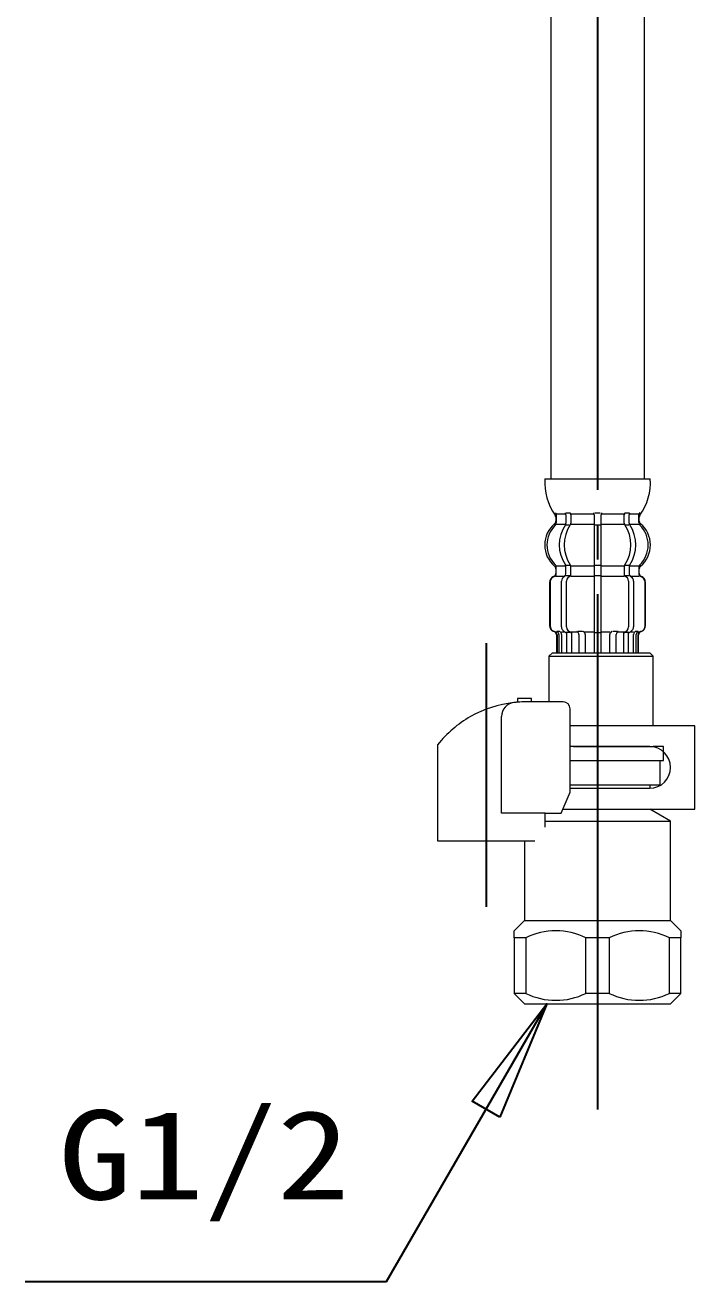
# Model space of a CAD drawing. Units: millimetres at full size, sheet at 1:5; details may follow other scales. Extents: x -1050 to 0, y -742 to 742.
# Drawn here: x -820.6 to -724.2, y -411.7 to -230.9 of the extents above; entities that cross this region are included whole.
import ezdxf
from ezdxf.enums import TextEntityAlignment as Align

# ---------------------------------------------------------------- set-up
doc = ezdxf.new("R2010")
doc.units = ezdxf.units.MM
doc.header["$LTSCALE"] = 5
doc.linetypes.add('DOUBLE_CHAIN2', pattern=[12.8, 9, -1, 0.6, -0.6, 0.6, -1])
doc.linetypes.add('LONG_CHAIN', pattern=[21, 18, -1, 1, -1])
doc.layers.add('0-0_K37531EJV', color=7, linetype='Continuous', lineweight=15)
doc.styles.add('ＭＳ ゴシック', font='')
doc.styles.get('ＭＳ ゴシック').set_extended_font_data('MS Gothic')

msp = doc.modelspace()

# ---------------------------------------------------------------- linework, layer by layer
at = {"layer": '0-0_K37531EJV'}
for p, q in [((-744.938, -207.765), (-744.938, -296.188)), ((-731.538, -207.765), (-731.538, -296.188)), ((-745.821, -296.188), (-738.238, -296.188)), ((-738.238, -296.188), (-730.655, -296.188)), ((-744.238, -301.68), (-744.238, -302.248)), ((-744.17, -301.188), (-743.422, -301.188)), ((-744.17, -301.339), (-744.17, -302.471)), ((-743.422, -301.188), (-742.807, -301.188)), ((-742.784, -301.339), (-742.784, -302.533)), ((-742.729, -301.088), (-742.215, -301.088)), ((-742.077, -301.188), (-738.761, -301.188)), ((-742.077, -301.339), (-742.077, -302.533)), ((-738.738, -301.339), (-738.738, -302.688)), ((-738.638, -301.088), (-738.238, -301.088)), ((-738.238, -301.088), (-737.838, -301.088)), ((-737.738, -302.688), (-737.738, -301.339)), ((-737.715, -301.188), (-734.399, -301.188)), ((-734.399, -302.533), (-734.399, -301.339)), ((-734.261, -301.088), (-733.746, -301.088)), ((-733.692, -302.533), (-733.692, -301.339)), ((-733.669, -301.188), (-733.054, -301.188)), ((-733.054, -301.188), (-732.306, -301.188)), ((-732.306, -302.471), (-732.306, -301.339)), ((-732.238, -302.248), (-732.238, -301.68)), ((-744.17, -302.688), (-742.809, -302.688)), ((-742.729, -302.788), (-742.215, -302.788)), ((-742.077, -302.688), (-738.738, -302.688)), ((-738.638, -302.788), (-738.238, -302.788)), ((-738.238, -302.788), (-737.838, -302.788)), ((-737.738, -302.688), (-734.399, -302.688)), ((-737.738, -308.688), (-737.738, -302.688)), ((-734.261, -302.788), (-733.746, -302.788)), ((-733.667, -302.688), (-732.306, -302.688)), ((-744.166, -308.688), (-742.809, -308.688)), ((-744.166, -309.779), (-744.166, -308.906)), ((-742.784, -309.828), (-742.784, -308.844)), ((-742.729, -308.588), (-742.215, -308.588)), ((-742.077, -308.688), (-738.738, -308.688)), ((-742.077, -310.191), (-742.077, -308.844)), ((-738.638, -308.588), (-738.238, -308.588)), ((-738.238, -308.588), (-737.838, -308.588)), ((-737.738, -308.688), (-734.399, -308.688)), ((-737.738, -310.188), (-737.738, -308.688)), ((-734.399, -308.844), (-734.399, -310.191)), ((-734.261, -308.588), (-733.746, -308.588)), ((-733.692, -308.844), (-733.692, -309.828)), ((-733.667, -308.688), (-732.31, -308.688)), ((-732.31, -308.906), (-732.31, -309.779)), ((-744.238, -309.129), (-744.238, -309.781)), ((-744.238, -310.188), (-744.166, -310.188)), ((-744.17, -310.188), (-742.937, -310.188)), ((-743.422, -317.488), (-743.422, -310.888)), ((-742.729, -310.088), (-742.171, -310.088)), ((-742.715, -317.488), (-742.715, -310.888)), ((-742.015, -310.188), (-738.738, -310.188)), ((-738.738, -310.188), (-738.738, -321.188)), ((-738.638, -310.088), (-738.238, -310.088)), ((-738.238, -310.088), (-737.838, -310.088)), ((-737.738, -321.188), (-737.738, -310.188)), ((-737.738, -310.188), (-734.461, -310.188)), ((-734.304, -310.088), (-733.746, -310.088)), ((-733.761, -310.888), (-733.761, -317.488)), ((-733.538, -310.188), (-732.306, -310.188)), ((-733.054, -310.888), (-733.054, -317.488)), ((-732.31, -310.188), (-732.238, -310.188)), ((-732.238, -309.781), (-732.238, -309.129)), ((-745.138, -311.088), (-745.138, -317.288)), ((-745.07, -311.088), (-745.07, -317.288)), ((-731.406, -317.288), (-731.406, -311.088)), ((-731.338, -317.288), (-731.338, -311.088)), ((-744.071, -318.088), (-743.763, -318.088)), ((-743.095, -318.081), (-742.808, -318.261)), ((-741.039, -318.088), (-740.416, -318.088)), ((-736.06, -318.088), (-735.437, -318.088)), ((-733.668, -318.261), (-733.381, -318.081)), ((-732.713, -318.088), (-732.404, -318.088)), ((-744.238, -318.188), (-744.002, -318.188)), ((-744.138, -318.63), (-744.138, -321.188)), ((-744.066, -318.631), (-744.066, -321.188)), ((-743.431, -318.188), (-742.924, -318.188)), ((-742.713, -318.288), (-742.729, -318.288)), ((-742.171, -318.288), (-742.713, -318.288)), ((-742.006, -318.188), (-741.119, -318.188)), ((-740.006, -318.188), (-738.738, -318.188)), ((-738.638, -318.288), (-738.238, -318.288)), ((-738.238, -318.288), (-737.838, -318.288)), ((-737.738, -318.188), (-736.469, -318.188)), ((-736.469, -321.188), (-736.469, -318.579)), ((-735.545, -321.188), (-735.545, -318.579)), ((-735.357, -318.188), (-734.47, -318.188)), ((-734.47, -321.188), (-734.47, -318.188)), ((-733.763, -321.188), (-733.763, -318.288)), ((-733.552, -318.188), (-733.044, -318.188)), ((-733.044, -321.188), (-733.044, -318.579)), ((-732.662, -321.188), (-732.662, -318.579)), ((-732.473, -318.188), (-732.238, -318.188)), ((-732.409, -321.188), (-732.409, -318.631)), ((-732.338, -321.188), (-732.338, -318.63)), ((-744.738, -321.188), (-745.238, -321.688)), ((-745.238, -321.688), (-745.238, -328.263)), ((-745.238, -321.688), (-730.238, -321.688)), ((-744.738, -321.188), (-730.738, -321.188)), ((-744.138, -321.188), (-744.066, -321.188)), ((-744.066, -321.188), (-743.814, -321.188)), ((-738.738, -321.188), (-738.238, -321.188)), ((-738.238, -321.188), (-737.738, -321.188)), ((-737.738, -321.188), (-736.469, -321.188)), ((-736.469, -321.188), (-735.545, -321.188)), ((-735.545, -321.188), (-734.47, -321.188)), ((-734.47, -321.188), (-733.763, -321.188)), ((-733.763, -321.188), (-733.044, -321.188)), ((-733.044, -321.188), (-732.662, -321.188)), ((-732.662, -321.188), (-732.409, -321.188)), ((-732.409, -321.188), (-732.338, -321.188)), ((-730.238, -321.688), (-730.738, -321.188)), ((-730.238, -331.688), (-730.238, -321.688)), ((-747.738, -328.263), (-748.488, -328.263)), ((-747.738, -328.263), (-747.738, -327.763)), ((-743.175, -328.263), (-747.738, -328.263)), ((-752.054, -344.263), (-752.054, -330.35)), ((-724.238, -331.688), (-742.175, -331.688)), ((-724.238, -343.688), (-724.238, -331.688)), ((-761.238, -334.425), (-761.238, -335.263)), ((-761.238, -335.263), (-761.238, -348.263)), ((-730.738, -334.688), (-742.175, -334.688)), ((-741.675, -334.688), (-730.238, -334.688)), ((-742.175, -336.688), (-729.238, -336.688)), ((-741.675, -336.688), (-732.138, -336.688)), ((-732.138, -336.688), (-730.988, -336.688)), ((-730.988, -336.688), (-728.738, -336.688)), ((-742.175, -340.188), (-730.738, -340.188)), ((-742.175, -340.688), (-730.738, -340.688)), ((-730.738, -340.188), (-730.738, -340.688)), ((-745.773, -344.263), (-752.054, -344.263)), ((-745.773, -346.263), (-745.773, -344.263)), ((-745.773, -344.263), (-743.461, -344.263)), ((-743.214, -343.688), (-730.738, -343.688)), ((-743.214, -343.688), (-724.238, -343.688)), ((-727.738, -345.42), (-730.738, -343.688)), ((-745.773, -345.42), (-727.738, -345.42)), ((-761.238, -348.263), (-747.238, -348.263)), ((-748.738, -348.263), (-748.738, -359.688)), ((-747.238, -348.263), (-747.238, -348.239)), ((-750.238, -361.188), (-748.738, -359.688)), ((-748.738, -359.688), (-738.238, -359.688)), ((-727.738, -359.688), (-726.238, -361.188)), ((-750.238, -362.188), (-750.238, -361.188)), ((-726.238, -361.188), (-726.238, -362.188)), ((-748.568, -362.188), (-748.568, -370.188)), ((-739.908, -370.188), (-739.908, -362.188)), ((-738.238, -362.188), (-739.908, -362.188)), ((-736.568, -362.188), (-738.238, -362.188)), ((-736.568, -362.188), (-736.568, -370.188)), ((-727.908, -370.188), (-727.908, -362.188)), ((-750.238, -370.188), (-748.738, -371.688)), ((-748.568, -370.188), (-750.238, -370.188)), ((-738.238, -370.188), (-739.908, -370.188)), ((-736.568, -370.188), (-738.238, -370.188)), ((-726.238, -370.188), (-727.908, -370.188)), ((-727.738, -371.688), (-726.238, -370.188)), ((-748.738, -371.688), (-738.238, -371.688)), ((-738.238, -371.688), (-727.738, -371.688))]:
    msp.add_line(p, q, dxfattribs=at)
at = {"layer": '0-0_K37531EJV', "color": 2, "linetype": 'LONG_CHAIN', "lineweight": 30}
for p, q in [((-738.238, -207.765), (-738.238, -386.888)), ((-754.238, -319.838), (-754.238, -357.739))]:
    msp.add_line(p, q, dxfattribs=at)
at = {"layer": '0-0_K37531EJV', "color": 4, "linetype": 'DOUBLE_CHAIN2'}
for p, q in [((-738.238, -322.04), (-738.238, -376.04)), ((-754.238, -350.075), (-754.238, -326.475))]:
    msp.add_line(p, q, dxfattribs=at)
at = {"layer": '0-0_K37531EJV'}
for points in [[(-738.738, -302.688), (-738.738, -308.688), (-738.738, -310.188)], [(-743.814, -318.579), (-743.814, -321.188), (-743.431, -321.188)], [(-743.431, -318.579), (-743.431, -321.188), (-742.713, -321.188)], [(-742.713, -318.288), (-742.713, -321.188), (-742.006, -321.188)], [(-742.006, -318.188), (-742.006, -321.188), (-740.93, -321.188)], [(-740.93, -318.579), (-740.93, -321.188), (-740.006, -321.188)], [(-740.006, -318.579), (-740.006, -321.188), (-738.738, -321.188)], [(-733.746, -318.288), (-733.763, -318.288), (-734.304, -318.288)], [(-747.738, -327.763), (-749.738, -327.763), (-749.738, -328.312)], [(-743.461, -344.263), (-742.175, -341.263), (-742.175, -329.263)], [(-728.738, -336.688), (-728.738, -334.688), (-730.238, -334.688)], [(-730.738, -340.188), (-729.238, -340.188), (-729.238, -336.688)], [(-738.238, -359.688), (-727.738, -359.688), (-727.738, -345.42)], [(-748.568, -362.188), (-750.238, -362.188), (-750.238, -370.188)], [(-726.238, -370.188), (-726.238, -362.188), (-727.908, -362.188)]]:
    msp.add_lwpolyline(points, dxfattribs=at)
at = {"layer": '0-0_K37531EJV', "color": 2, "lineweight": 30}
msp.add_lwpolyline([(-745.549, -371.688), (-768.643, -411.688), (-820.576, -411.688)], dxfattribs=at)
msp.add_lwpolyline([(-752.304, -387.996), (-756.294, -385.692), (-745.549, -371.688)], close=True, dxfattribs=at)
at = {"layer": '0-0_K37531EJV'}
for centre, radius, start, end in [((-737.839, -296.715), 8, 176.22333, 215.73929), ((-738.637, -296.715), 8, 324.26397, 3.77667), ((-744.738, -301.68), 0.5, 0, 35.73929), ((-744.299, -301.188), 0.1, 22.07371, 90), ((-744.67, -301.339), 0.5, 0, 22.07371), ((-743.284, -301.339), 0.5, 17.496, 32.95136), ((-743.284, -301.339), 0.5, 0, 17.496), ((-742.577, -301.339), 0.5, 0, 32.95136), ((-739.238, -301.339), 0.5, 17.496, 32.95136), ((-739.238, -301.339), 0.5, 0, 17.496), ((-737.238, -301.339), 0.5, 162.504, 180), ((-737.238, -301.339), 0.5, 147.04864, 162.504), ((-733.899, -301.339), 0.5, 147.04864, 180), ((-733.192, -301.339), 0.5, 162.504, 180), ((-733.192, -301.339), 0.5, 147.04864, 162.504), ((-731.806, -301.339), 0.5, 157.92629, 180), ((-732.177, -301.188), 0.1, 90, 157.92629), ((-731.738, -301.68), 0.5, 144.26397, 180), ((-741.838, -305.688), 3.999, 130.12864, 180), ((-741.518, -305.687), 4.003, 134.42142, 225.64019), ((-744.738, -302.248), 0.5, 310.12864, 0), ((-744.67, -302.471), 0.5, 314.42142, 0), ((-738.562, -305.688), 5.179, 146.24565, 213.75435), ((-737.855, -305.688), 5.179, 146.24565, 213.75435), ((-743.284, -302.533), 0.5, 326.24565, 341.87726), ((-743.284, -302.533), 0.5, 341.87726, 0), ((-742.577, -302.533), 0.5, 326.24565, 0), ((-733.899, -302.533), 0.5, 180, 213.75435), ((-738.621, -305.688), 5.179, 326.24565, 33.75435), ((-733.192, -302.533), 0.5, 180, 198.12274), ((-733.192, -302.533), 0.5, 198.12274, 213.75435), ((-737.914, -305.688), 5.179, 326.24565, 33.75435), ((-731.806, -302.471), 0.5, 180, 225.57858), ((-731.738, -302.248), 0.5, 180, 229.87136), ((-734.958, -305.687), 4.003, 314.35981, 45.57858), ((-734.638, -305.688), 3.999, 0, 49.87136), ((-741.838, -305.688), 3.999, 180, 229.87136), ((-734.638, -305.688), 3.999, 310.12864, 0), ((-744.738, -309.129), 0.5, 0, 49.87136), ((-744.666, -308.906), 0.5, 0, 45.64019), ((-743.284, -308.844), 0.5, 18.12274, 33.75435), ((-743.284, -308.844), 0.5, 0, 18.12274), ((-742.577, -308.844), 0.5, 0, 33.75435), ((-733.899, -308.844), 0.5, 146.24565, 180), ((-733.192, -308.844), 0.5, 161.87726, 180), ((-733.192, -308.844), 0.5, 146.24565, 161.87726), ((-731.81, -308.906), 0.5, 134.35981, 180), ((-731.738, -309.129), 0.5, 130.12864, 180), ((-744.238, -311.088), 0.9, 110.92483, 180), ((-744.17, -311.088), 0.9, 110.77332, 180), ((-744.738, -309.781), 0.5, 290.92483, 0), ((-744.666, -309.779), 0.5, 290.77332, 0), ((-742.722, -310.888), 0.7, 117.90709, 180), ((-743.284, -309.828), 0.5, 297.90709, 313.87128), ((-743.284, -309.828), 0.5, 313.87128, 0), ((-742.711, -310.27), 0.183, 95.87104, 120.99167), ((-742.015, -310.888), 0.7, 95.05242, 180), ((-742.195, -310.205), 0.119, 43.22666, 78.73002), ((-742.015, -310.888), 0.7, 90, 95.05242), ((-734.461, -310.888), 0.7, 84.94758, 90), ((-734.461, -310.888), 0.7, 0, 84.94758), ((-734.281, -310.205), 0.119, 101.26998, 136.77334), ((-733.765, -310.27), 0.183, 59.00833, 84.12896), ((-733.192, -309.828), 0.5, 180, 226.12872), ((-733.192, -309.828), 0.5, 226.12872, 242.09291), ((-733.754, -310.888), 0.7, 0, 62.09291), ((-731.81, -309.779), 0.5, 180, 249.22668), ((-731.738, -309.781), 0.5, 180, 249.07517), ((-732.306, -311.088), 0.9, 0, 69.22668), ((-732.238, -311.088), 0.9, 0, 69.07517), ((-744.238, -317.288), 0.9, 180, 253.39845), ((-744.17, -317.288), 0.9, 180, 253.53225), ((-744.638, -318.63), 0.5, 0, 73.39845), ((-744.566, -318.631), 0.5, 0, 73.53225), ((-744.314, -318.579), 0.5, 51.42039, 65.37568), ((-743.931, -318.579), 0.5, 51.42039, 65.37568), ((-742.722, -317.488), 0.7, 180, 237.8392), ((-742.015, -317.488), 0.7, 180, 270), ((-741.43, -318.579), 0.5, 51.42039, 65.37568), ((-740.506, -318.579), 0.5, 0, 65.37568), ((-735.969, -318.579), 0.5, 114.62432, 180), ((-735.045, -318.579), 0.5, 114.62432, 128.57961), ((-734.461, -317.488), 0.7, 270, 0), ((-733.754, -317.488), 0.7, 302.1608, 0), ((-732.544, -318.579), 0.5, 114.62432, 128.57961), ((-732.162, -318.579), 0.5, 114.62432, 128.57961), ((-731.909, -318.631), 0.5, 106.46775, 180), ((-731.838, -318.63), 0.5, 106.60155, 180), ((-732.306, -317.288), 0.9, 286.46775, 0), ((-732.238, -317.288), 0.9, 286.60155, 0), ((-744.314, -318.579), 0.5, 0, 51.42039), ((-743.931, -318.579), 0.5, 0, 51.42039), ((-742.711, -318.107), 0.183, 237.8392, 264.12896), ((-742.195, -318.172), 0.119, 281.26998, 316.77334), ((-741.43, -318.579), 0.5, 0, 51.42039), ((-735.045, -318.579), 0.5, 128.57961, 180), ((-734.281, -318.172), 0.119, 223.22666, 258.73002), ((-733.765, -318.107), 0.183, 275.87104, 302.1608), ((-732.544, -318.579), 0.5, 128.57961, 180), ((-732.162, -318.579), 0.5, 128.57961, 180), ((-748.488, -344.536), 16.273, 96.29762, 119.55194), ((-750.054, -330.35), 2, 96.29762, 180), ((-748.488, -344.536), 16.273, 94.40555, 96.29762), ((-748.488, -344.536), 16.273, 90, 94.40555), ((-743.175, -329.263), 1, 0, 90), ((-748.488, -344.536), 16.273, 119.55194, 141.58396), ((-730.738, -337.688), 3, 270, 90), ((-744.238, -371.063), 9.875, 63.99218, 116.00782), ((-732.238, -371.063), 9.875, 63.99218, 116.00782), ((-744.238, -361.313), 9.875, 243.99218, 296.00782), ((-732.238, -361.313), 9.875, 243.99218, 296.00782)]:
    msp.add_arc(centre, radius, start, end, dxfattribs=at)

# ---------------------------------------------------------------- texts
at = {"layer": '0-0_K37531EJV', "style": 'ＭＳ ゴシック', "width": 1.2}
msp.add_text('G1/2', height=12.83, dxfattribs=at).set_placement((-815.773, -403.688), align=Align.BOTTOM_LEFT)

doc.saveas('drawing.dxf')
